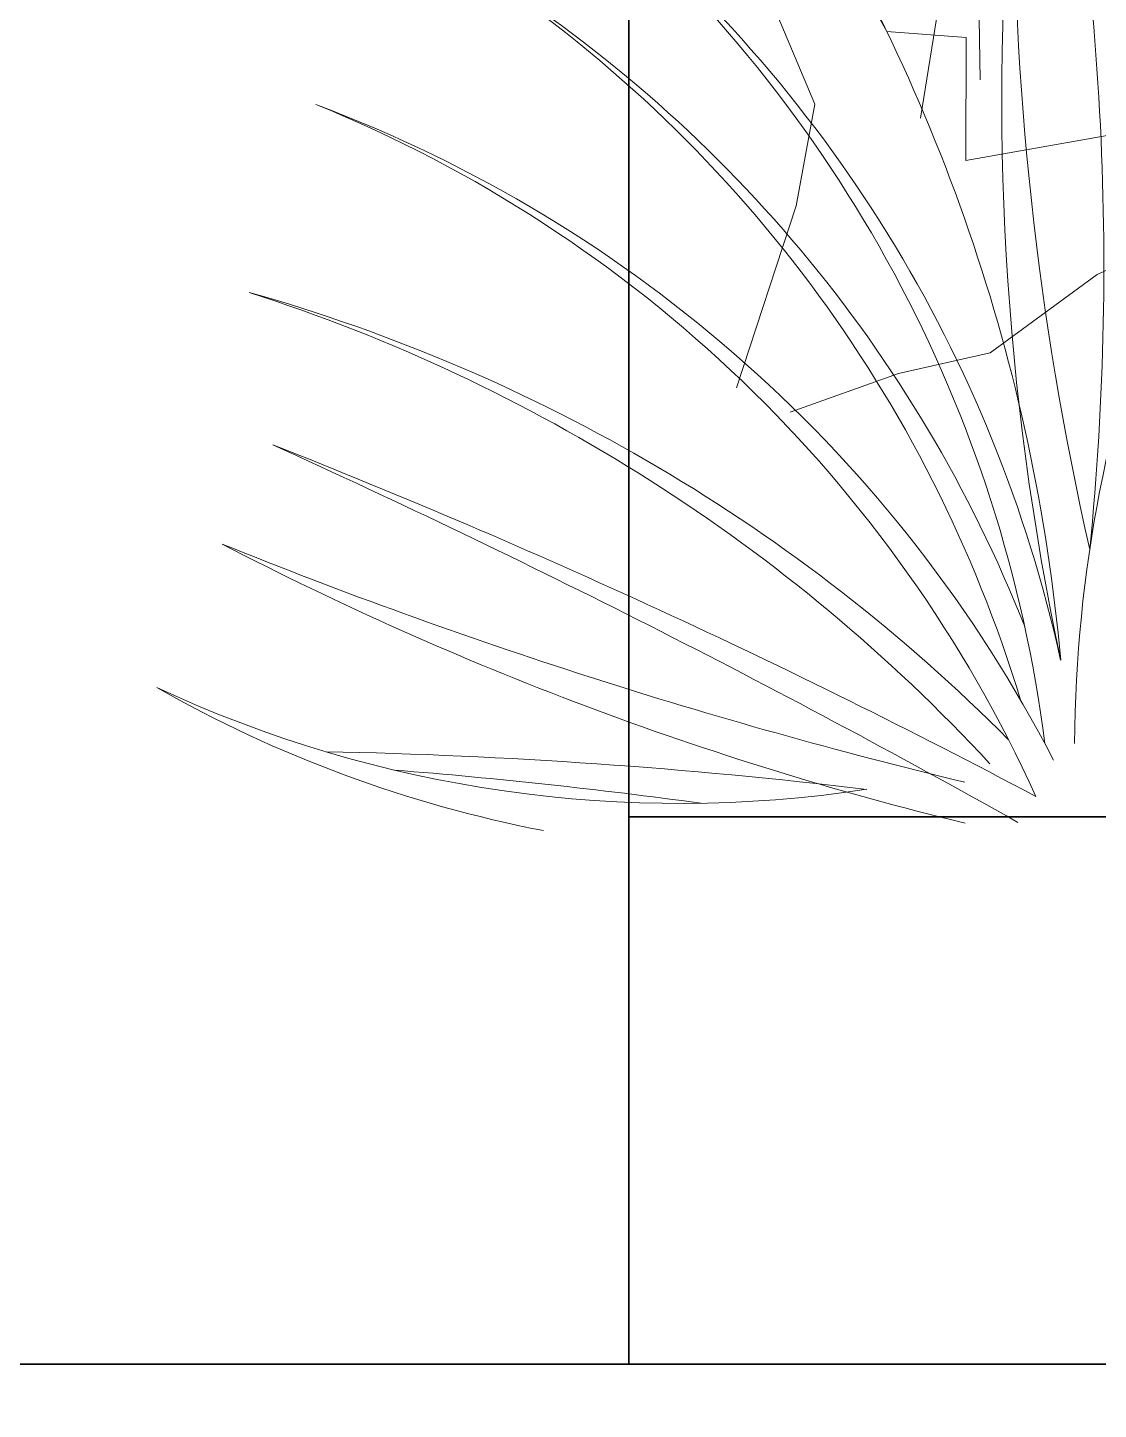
# Model space of a CAD drawing. Header units: metres. Extents: x -434 to 683, y -422 to -228.
# Drawn here: x -257.1229 to -256.8297, y -301.4298 to -301.0511 of the extents above; entities that cross this region are included whole.
import ezdxf

# ---------------------------------------------------------------- set-up
doc = ezdxf.new("R2010")
doc.units = ezdxf.units.M
doc.header["$MEASUREMENT"] = 0
doc.layers.add('FL', color=21, linetype='Continuous', lineweight=13)
doc.layers.add('walls', color=7, linetype='Continuous', lineweight=35)
doc.layers.add('WALL', color=7, linetype='Continuous')
doc.styles.add('kamal', font='romantic.ttf', dxfattribs={"width": 0.6})
doc.dimstyles.new('KAMAL', dxfattribs={"dimscale": 0.8, "dimtxt": 0.5, "dimasz": 0.1, "dimexe": 0, "dimexo": 0, "dimgap": 0.09, "dimtad": 1, "dimzin": 0, "dimdsep": 46, "dimtxsty": 'kamal', "dimblk": 'OBLIQUE', "dimcen": 0.09, "dimclrd": 15, "dimclre": 8, "dimclrt": 5, "dimadec": 0, "dimazin": 0, "dimtfac": 1, "dimtix": 1, "dimtofl": 0, "dimtmove": 1, "dimatfit": 3, "dimldrblk": 'OBLIQUE', "dimfxl": 0.18, "dimtolj": 1, "dimtzin": 0, "dimarcsym": 0})

# ---------------------------------------------------------------- blocks, each defined once
blk = doc.blocks.new('vbcvbvcb')
at = {"layer": 'FL', "color": 88}
for p, q in [((-6861, 6748), (-4712, 2923)), ((-5856, 1770), (-7296, 5202)), ((-4178, 1549), (-3661, 4769)), ((-3267, 4113), (-3233, 2157)), ((-4712, 2923), (-3456, 2827)), ((-3456, 2827), (-3459, 878)), ((-6149, 159), (-5856, 1770)), ((-3459, 878), (-1037, 1308)), ((-7095, -2727), (-6149, 159)), ((473, -102), (-1379, -931)), ((-1379, -931), (-3077, -2172)), ((-3077, -2172), (-4527, -2500)), ((-4527, -2500), (-6246, -3115))]:
    blk.add_line(p, q, dxfattribs=at)
at = {"layer": 'FL', "color": 96}
for centre, radius, start, end in [((-46365, -801), 45093, 354.2791, 12.5427), ((20030, -8519), 21766, 137.4916, 179.6099), ((-30787, -9651), 28948, 5.151, 32.7872), ((39916, 1840), 42806, 174.6174, 191.9895), ((45966, 5471), 48668, 179.5471, 192.7817), ((-23405, -11050), 21365, 7.1968, 49.4547), ((-23214, -11731), 21766, 12.4122, 51.0023), ((-23045, -13864), 21365, 16.8321, 56.7339), ((-22769, -14516), 21766, 21.5651, 58.2814), ((-21416, -18612), 21766, 27.2807, 69.4256), ((-21812, -18026), 21365, 24.3637, 67.878), ((-22301, -27663), 27484, 44.7494, 74.2143), ((-23192, -27325), 27417, 42.8064, 72.2288), ((-78212, -144044), 154210, 60.65352, 65.57668), ((-57973, -113928), 118572, 62.02355, 68.46556), ((9038, 41506), 52651, 242.5259, 256.2554), ((16179, 72502), 83825, 247.9781, 256.44), ((-6331, 9987), 20109, 240.3144, 259.0249), ((-7994, 10300), 19623, 244.9915, 278.6666), ((-15327, -94909), 86424, 83.15791, 88.86091), ((-19385, -95006), 86485, 82.20958, 85.44376)]:
    blk.add_arc(centre, radius, start, end, dxfattribs=at)
blk = doc.blocks.new('_OBLIQUE')
at = {"color": 0, "linetype": 'ByBlock'}
blk.add_line((-0.5, -0.5), (0.5, 0.5), dxfattribs=at)

msp = doc.modelspace()

# ---------------------------------------------------------------- linework, layer by layer
at = {"layer": 'walls'}
for p, q in [((-256.95824, -301.41735), (-256.95824, -291.52735)), ((-256.95824, -301.26735), (-243.90824, -301.26735)), ((-273.77649, -301.41735), (-230.92147, -301.41735))]:
    msp.add_line(p, q, dxfattribs=at)

# ---------------------------------------------------------------- block references
at = {"layer": 'FL', "xscale": 1.727048185961927e-05, "yscale": 1.727048185961927e-05, "zscale": 1.727048185961927e-05}
msp.add_blockref('vbcvbvcb', (-256.80621, -301.10271, 0), dxfattribs=at)

# ---------------------------------------------------------------- leaders
at = {"layer": 'WALL', "ltscale": 1.2}
msp.add_leader([(-254.49746, -301.10588), (-255.33138, -301.91222), (-256.86477, -301.91222)], dimstyle='KAMAL', override={"dimasz": 0.4, "dimgap": 0.09, "dimtad": 0, "dimldrblk": 'ClosedBlank'}, dxfattribs=at)

doc.saveas('drawing.dxf')
